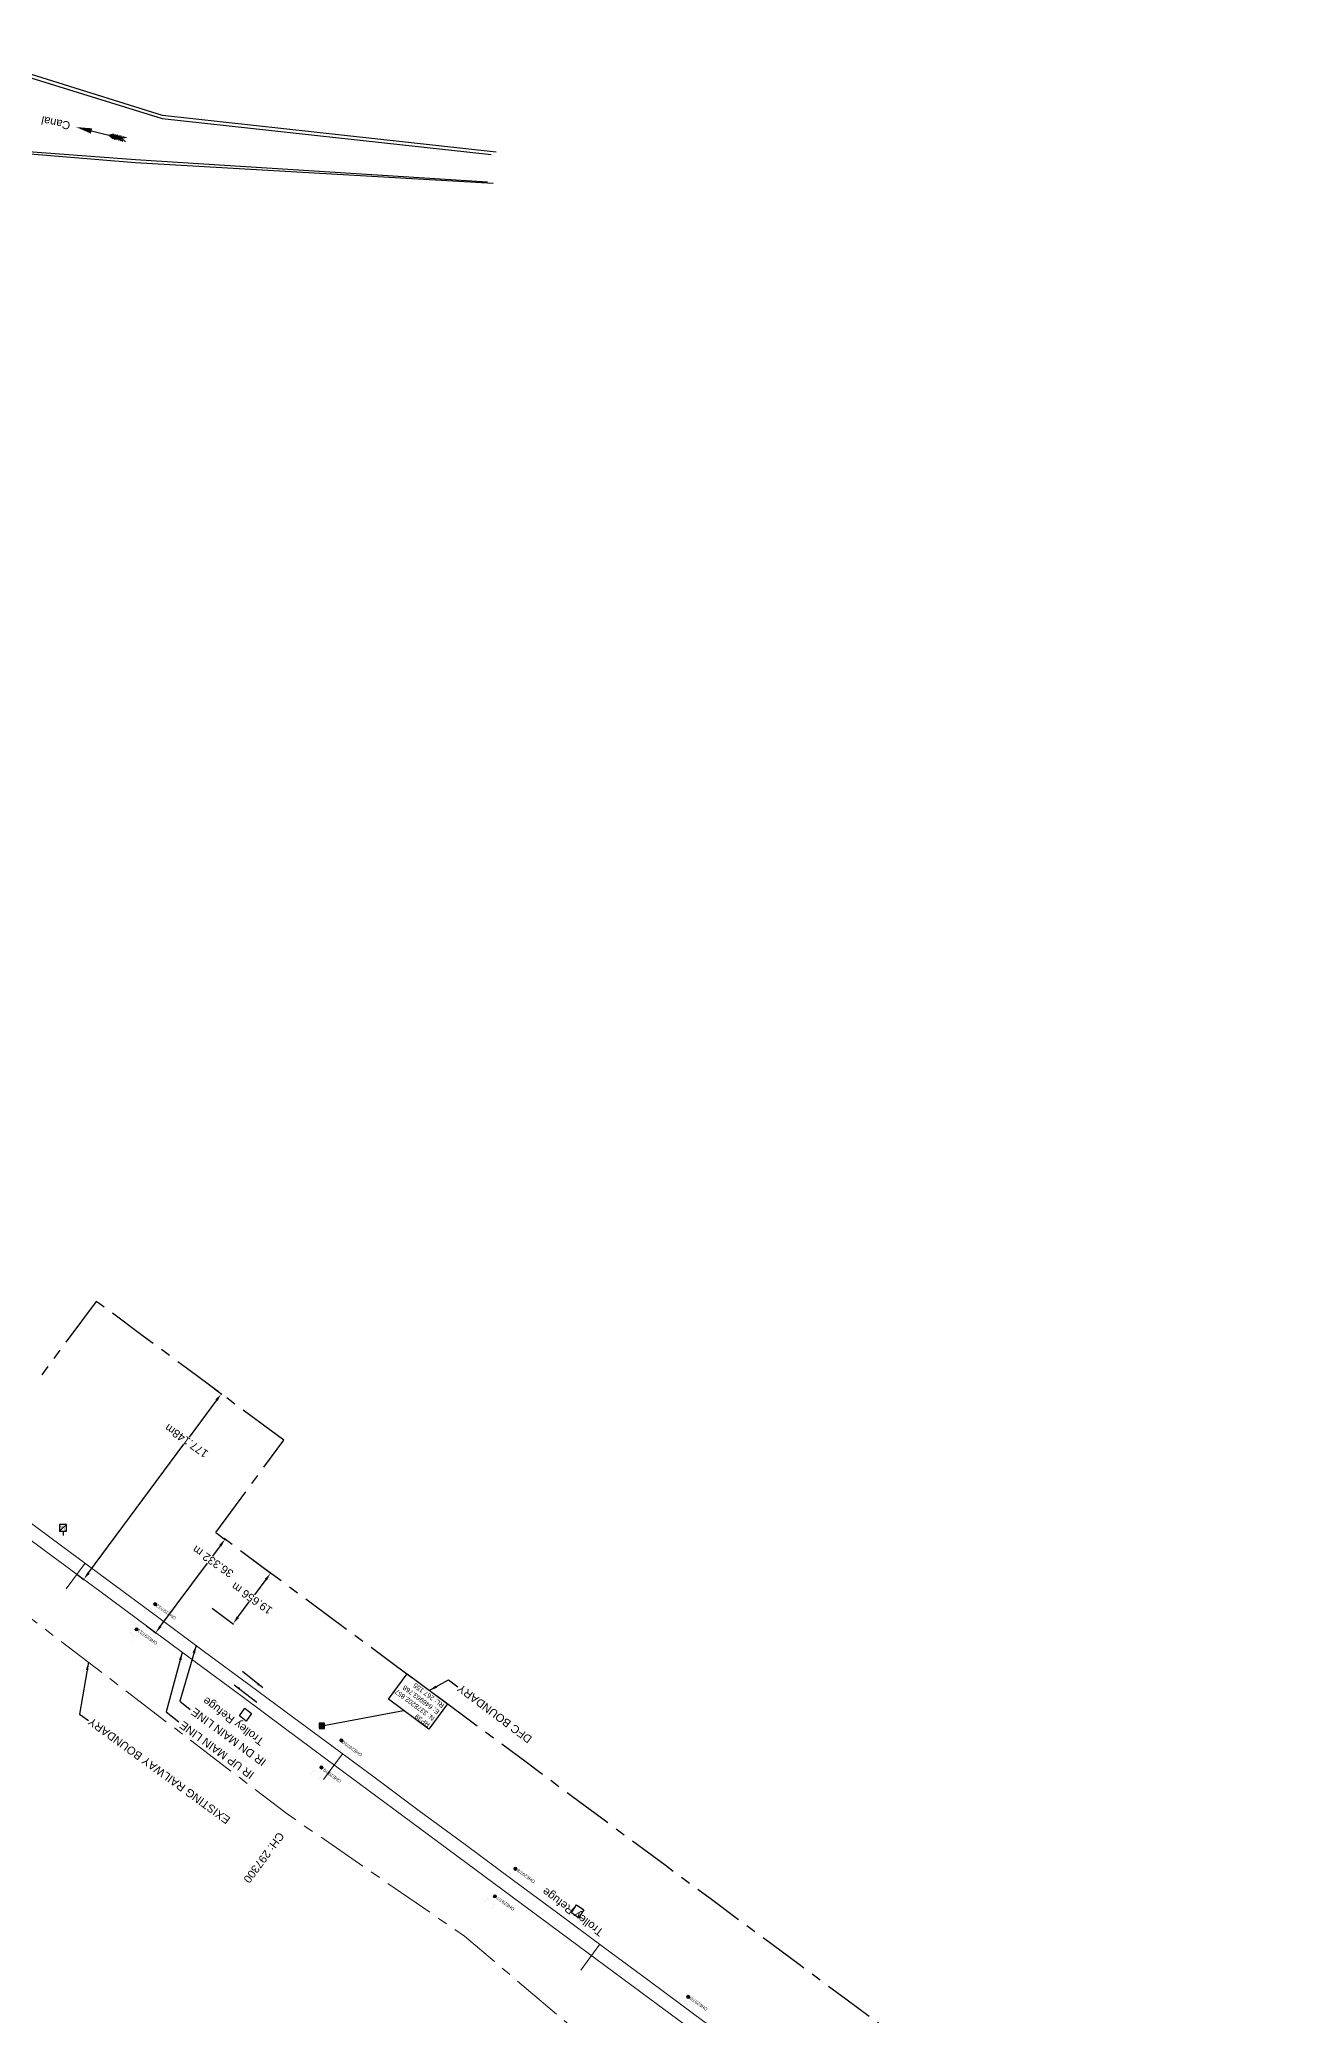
# Model space of a CAD drawing. Header units: metres. Extents: x 646303 to 662875, y 3366650 to 3378730.
# Drawn here: x 646876 to 647268, y 3378112 to 3378730 of the extents above; entities that cross this region are included whole.
import ezdxf
from ezdxf.enums import TextEntityAlignment as Align

# ---------------------------------------------------------------- set-up
doc = ezdxf.new("R2010")
doc.units = ezdxf.units.M
doc.header["$MEASUREMENT"] = 0
doc.header["$PDMODE"] = 3
doc.header["$PDSIZE"] = 0.5
doc.linetypes.add('CENTER', pattern=[50.8, 31.75, -6.35, 6.35, -6.35])
for name, color, linetype in [('Bench_Mark', 7, 'Continuous'), ('CANAL_BOTTOM', 5, 'Continuous'), ('CANAL_TOP', 5, 'Continuous'), ('DFCC Boundary', 6, 'CENTER'), ('River Text', 5, 'Continuous'), ('Sign Board', 251, 'Continuous'), ('STYLEREMARK', 251, 'Continuous'), ('TOPO_TEXT', 251, 'Continuous'), ('TROLLEY_STAND', 7, 'Continuous')]:
    doc.layers.add(name, color=color, linetype=linetype)
for name, color, linetype, lineweight in [('BOUNDARY DIMENTION', 10, 'Continuous', 0), ('Existing Chainage', 7, 'Continuous', 0), ('Existing IR Track', 143, 'Continuous', 0), ('Existing Railway Boundary', 7, 'CENTER', 0), ('flow direction', 7, 'Continuous', 0), ('OHE MAST', 8, 'Continuous', 0), ('OHE MAST TEXT', 8, 'Continuous', 0)]:
    doc.layers.add(name, color=color, linetype=linetype, lineweight=lineweight)
doc.styles.add('CUT-FILL', font='cut-fill.shx', dxfattribs={"height": 2})
doc.styles.get("Standard").update_dxf_attribs({"font": 'arial.ttf'})
doc.styles.add('Style-Arial', font='arial.ttf')
doc.dimstyles.new('DIM', dxfattribs={"dimtxt": 2.5, "dimasz": 2.5, "dimexe": 0.18, "dimexo": 0.0625, "dimgap": 0.09, "dimtad": 0, "dimtih": 1, "dimtoh": 1, "dimdec": 3, "dimzin": 0, "dimdsep": 46, "dimtxsty": 'Standard', "dimcen": 0.09, "dimadec": 0, "dimazin": 0, "dimtfac": 1, "dimtdec": 3, "dimtofl": 0, "dimtmove": 0, "dimatfit": 3, "dimfxl": 1, "dimtolj": 1, "dimtzin": 0, "dimarcsym": 0})
doc.dimstyles.new('ISO-25', dxfattribs={"dimtxt": 2.5, "dimasz": 2.5, "dimexe": 1.25, "dimexo": 0.625, "dimtad": 1, "dimtxsty": 'Standard', "dimcen": 2.5, "dimadec": 0, "dimazin": 0, "dimtfac": 1, "dimtmove": 0, "dimatfit": 3, "dimfxl": 1, "dimarcsym": 0})

# ---------------------------------------------------------------- blocks, each defined once
blk = doc.blocks.new('WL')
for p, q in [((1.07, 3.42), (-1.06, 3.42)), ((-1.06, 3.42), (-1.06, 1.29)), ((-1.06, 1.29), (1.07, 1.29)), ((0, 1.29), (0, 0)), ((1.07, 1.29), (1.07, 3.42))]:
    blk.add_line(p, q)
blk.add_lwpolyline([(-1.06, 1.29), (1.07, 3.42)])
at = {"style": 'CUT-FILL'}
for s, p in [('W', (-0.84, 2.35)), ('L', (0.43, 1.56))]:
    blk.add_text(s, height=0.739, dxfattribs=at).set_placement(p)
blk = doc.blocks.new('River A')
at = {"layer": 'River Text'}
for p, q in [((0, 0), (-3.6, 7.5, -1499.5)), ((0.1, 6), (-3.5, 13.6, -1499.5)), ((0.1, 3.3), (-3.5, 10.8, -1499.5)), ((0.2, 9.9), (-3.4, 17.4, -1499.5)), ((0.3, 12.9), (-3.3, 20.5, -1499.5)), ((0.4, 16.4), (-3.2, 24, -1499.5)), ((0.5, 20.3), (-3.1, 27.8, -1499.5)), ((0.5, 22.3), (0, 0)), ((0, 0), (4, 7.4, -1499.5)), ((0.1, 6), (4.1, 13.4, -1499.5)), ((0.1, 3.3), (4.1, 10.7, -1499.5)), ((0.2, 9.9), (4.2, 17.2, -1499.5)), ((0.3, 12.9), (4.3, 20.3, -1499.5)), ((0.4, 16.4), (4.4, 23.8, -1499.5)), ((0.5, 20.3), (4.5, 27.7, -1499.5))]:
    blk.add_line(p, q, dxfattribs=at)
blk.add_lwpolyline([(-0.7, -27.7), (0.5, 22.3)], dxfattribs=at)
blk.add_solid([(3.5, -27.8), (-1.3, -52.7), (-4.8, -27.6)], dxfattribs=at)
blk = doc.blocks.new('OHE MAST')
h = blk.add_hatch(color=256)
edge = h.paths.add_edge_path()
edge.add_arc((0, 0), 0.514, 0, 360)
at = {"const_width": 0.01, "flags": 128}
for points in [[(1.5, 3.5), (1.5, 2), (-1.5, 2), (-1.5, 3.5)], [(0, 2), (0, 0)]]:
    blk.add_lwpolyline(points, dxfattribs=at)
blk.add_circle((0, 0), 0.514)
blk = doc.blocks.new('*D6972')
at = {"layer": 'Defpoints', "color": 0, "linetype": 'Continuous', "ltscale": 0.5, "transparency": 16777216}
for p in [(646930.66, 3378263.26), (646933.55, 3378261.12), (646909, 3378234.09)]:
    blk.add_point(p, dxfattribs=at)
at = {"layer": 'DFCC Boundary', "color": 0, "linetype": 'Continuous', "lineweight": -2, "ltscale": 0.5, "transparency": 16777216}
for p, q in [((646930.71, 3378263.22), (646933.69, 3378261.01)), ((646913.37, 3378233.96), (646928.04, 3378253.7)), ((646932.06, 3378259.11), (646929.67, 3378255.89)), ((646909.05, 3378234.06), (646912.02, 3378231.84))]:
    blk.add_line(p, q, dxfattribs=at)
at = {"layer": 'DFCC Boundary', "color": 0, "linetype": 'Continuous', "ltscale": 0.5, "transparency": 16777216}
for points in [[(646931.72, 3378259.36), (646932.39, 3378258.86), (646933.55, 3378261.12)], [(646913.04, 3378234.21), (646913.71, 3378233.71), (646911.88, 3378231.95)]]:
    blk.add_solid(points, dxfattribs=at)
at = {"layer": 'DFCC Boundary', "color": 0, "linetype": 'Continuous', "ltscale": 0.5, "transparency": 16777216, "insert": (646929.75, 3378254.17), "char_height": 2.5, "attachment_point": 5, "rotation": 145}
blk.add_mtext('\\A1;36.332 m', dxfattribs=at)
blk = doc.blocks.new('*D6989')
at = {"layer": 'Defpoints', "color": 0, "linetype": 'Continuous', "ltscale": 0.5, "transparency": 16777216}
for p in [(646930.24, 3378308.14), (646932.36, 3378306.57), (646887.3, 3378250.17)]:
    blk.add_point(p, dxfattribs=at)
at = {"layer": 'DFCC Boundary', "color": 0, "linetype": 'Continuous', "lineweight": -2, "ltscale": 0.5, "transparency": 16777216}
for p, q in [((646930.87, 3378304.56), (646922.31, 3378293)), ((646930.29, 3378308.1), (646932.5, 3378306.46)), ((646890.9, 3378250.61), (646920.68, 3378290.8)), ((646887.35, 3378250.13), (646889.56, 3378248.49))]:
    blk.add_line(p, q, dxfattribs=at)
at = {"layer": 'DFCC Boundary', "color": 0, "linetype": 'Continuous', "ltscale": 0.5, "transparency": 16777216}
for points in [[(646930.53, 3378304.81), (646931.2, 3378304.31), (646932.36, 3378306.57)], [(646890.57, 3378250.86), (646891.24, 3378250.36), (646889.41, 3378248.6)]]:
    blk.add_solid(points, dxfattribs=at)
at = {"layer": 'DFCC Boundary', "color": 0, "linetype": 'Continuous', "ltscale": 0.5, "transparency": 16777216, "insert": (646921.49, 3378291.9), "char_height": 2.5, "attachment_point": 5, "rotation": 145}
blk.add_mtext('\\A1;177.148m', dxfattribs=at)
blk = doc.blocks.new('*D7000')
at = {"layer": 'BOUNDARY DIMENTION', "color": 0, "lineweight": -2, "transparency": 16777216}
for p, q in [((646941.24, 3378255.4), (646947.93, 3378250.43)), ((646946.29, 3378248.53), (646942.74, 3378243.75)), ((646937.55, 3378236.77), (646941.11, 3378241.55)), ((646929.52, 3378239.62), (646936.21, 3378234.65))]:
    blk.add_line(p, q, dxfattribs=at)
at = {"layer": 'BOUNDARY DIMENTION', "color": 0, "transparency": 16777216}
for points in [[(646945.96, 3378248.78), (646946.63, 3378248.28), (646947.79, 3378250.54)], [(646937.22, 3378237.01), (646937.89, 3378236.52), (646936.06, 3378234.76)]]:
    blk.add_solid(points, dxfattribs=at)
at = {"layer": 'Defpoints', "color": 0, "transparency": 16777216}
for p in [(646941.19, 3378255.44), (646947.79, 3378250.54), (646929.47, 3378239.66)]:
    blk.add_point(p, dxfattribs=at)
at = {"layer": 'BOUNDARY DIMENTION', "color": 0, "transparency": 16777216, "insert": (646941.92, 3378242.65), "char_height": 2.5, "attachment_point": 5, "rotation": 145}
blk.add_mtext('\\A1;19.656 m', dxfattribs=at)
blk = doc.blocks.new('BM')
blk.add_hatch(color=256).paths.add_polyline_path([(-0.88, 0.88), (-0.88, -0.88), (0.88, -0.88), (0.88, 0.88)])
for p, q in [((0.88, 0.88), (-0.88, 0.88)), ((-0.88, 0.88), (-0.88, -0.88)), ((0.88, -0.88), (0.88, 0.88)), ((-0.88, -0.88), (0.88, -0.88))]:
    blk.add_line(p, q)

msp = doc.modelspace()

# ---------------------------------------------------------------- linework, layer by layer
at = {"layer": 'CANAL_BOTTOM', "linetype": 'Continuous'}
for points in [[(646772.076, 3378587.05, 264.005), (646773.408, 3378606.151, 263.996), (646787.729, 3378621.417, 263.404), (646805.451, 3378617.697, 263.715), (646824.772, 3378618.685, 263.465), (646831.402, 3378658.115, 263.678), (646831.862, 3378692.489, 262.667), (646841.443, 3378726.736, 262.242), (646864.084, 3378720.482, 262.588), (646913.853, 3378705.075, 263.338), (647016.6356, 3378693.8087, 263.176)], [(646784.131, 3378612.435, 263.543), (646788.409, 3378616.123, 263.58), (646803.807, 3378614.042, 263.645), (646837.412, 3378605.002, 263.771), (646839.62, 3378643.536, 263.428), (646855.2923, 3378695.9699, 262.907), (646905.521, 3378692.256, 262.683), (647015.538, 3378685.306, 262.915)]]:
    msp.add_polyline3d(points, dxfattribs=at)
at = {"layer": 'CANAL_TOP', "linetype": 'Continuous'}
for points in [[(647018.215, 3378694.54, 265.45), (646913.985, 3378706.021, 265.19), (646864.487, 3378721.538, 265.036), (646840.968, 3378729.742, 264.999), (646831.248, 3378692.536, 265.266), (646828.848, 3378657.771, 265.379), (646823.652, 3378619.934, 265.12), (646805.574, 3378617.951, 264.879), (646787.252, 3378623.387, 265.154), (646771.573, 3378606.64, 265.066), (646771.179, 3378587.265, 265.084)], [(646778.428, 3378584.02, 264.911), (646779.985, 3378606.691, 265.072), (646790.886, 3378611.064, 264.97), (646803.677, 3378612.036, 265.132), (646838.129, 3378603.205, 265.1), (646842.623, 3378643.395, 265.267), (646857.455, 3378695.323, 265.171), (646905.516, 3378691.267, 266.029), (647017.292, 3378684.835, 265.231)]]:
    msp.add_polyline3d(points, dxfattribs=at)
at = {"layer": 'DFCC Boundary', "ltscale": 0.5, "flags": 128}
for points in [[(646893.3147, 3378335.473), (646876.296, 3378312.5365)], [(646951.9475, 3378292.0562), (646937.2728, 3378302.9274), (646922.2372, 3378314.066), (646908.1177, 3378324.5159), (646894.2517, 3378334.7782), (646893.3147, 3378335.473)], [(655695.597, 3371812.1897), (655640.8822, 3371912.823), (655580.0449, 3371996.7158), (655509.7792, 3372062.0857), (655426.9534, 3372113.9756), (655342.6069, 3372167.9462), (655257.8854, 3372221.2222), (655173.2688, 3372275.363), (655087.3459, 3372327.2788), (655002.8598, 3372380.6107), (654914.5097, 3372429.9473), (654741.1355, 3372529.4419), (654650.033, 3372576.4159), (654568.6995, 3372626.155), (654571.9877, 3372630.6369), (654391.4686, 3372756.327), (654377.1337, 3372736.8494), (654004.4289, 3373016.6995), (654007.7887, 3373020.6424), (653690.5739, 3373253.6486), (653690.5425, 3373253.6059), (653433.8132, 3373453.1485), (653440.7668, 3373462.5592), (653208.8394, 3373636.5534), (653216.1698, 3373646.5105), (653142.1983, 3373700.8896), (653053.6963, 3373771.1122), (652994.4341, 3373810.5255), (652929.3691, 3373859.5713), (652860.9168, 3373902.1103), (652749.6028, 3373984.4705), (652631.2396, 3374070.7175), (652636.2281, 3374078.1704), (652537.912, 3374145.7283), (652392.904, 3374241.2711), (652388.7719, 3374235.6812), (652308.569, 3374304.8076), (652315.9256, 3374314.7669), (652103.9815, 3374448.7876), (652083.1937, 3374464.1943), (652072.7494, 3374471.9329), (652052.3219, 3374487.0684), (652038.1897, 3374497.5387), (652024.0173, 3374508.0388), (652009.8347, 3374518.5254), (651995.6683, 3374529), (651981.7515, 3374539.2836), (651967.8828, 3374549.5317), (651954.6903, 3374559.2866), (651941.4997, 3374569.04), (651923.9377, 3374582.0168), (651906.3215, 3374595.0337), (651892.0868, 3374605.5547), (651877.7985, 3374616.1153), (651861.6288, 3374628.0564), (651845.5071, 3374639.9619), (651829.5757, 3374651.7544), (651824.7911, 3374655.296), (651813.6747, 3374663.5244), (651797.4592, 3374675.4968), (651792.6217, 3374679.0685), (651809.3453, 3374701.6999), (651798.0335, 3374710.0518), (651782.3495, 3374721.6444), (651766.6655, 3374733.2369), (651750.5163, 3374745.1875), (651734.3118, 3374757.179), (651717.3274, 3374769.6994), (651700.4625, 3374782.1317), (651684.6001, 3374793.8578), (651668.5938, 3374805.6902), (651652.6806, 3374817.4203), (651636.8173, 3374829.1137), (651620.9269, 3374840.8662), (651604.9647, 3374852.6718), (651588.7459, 3374864.6312), (651572.5882, 3374876.5455), (651556.6943, 3374888.2868), (651540.8409, 3374899.9983), (651524.5553, 3374912.0488), (651508.2568, 3374924.109), (651492.7938, 3374935.5157), (651477.3997, 3374946.8715), (651461.3291, 3374958.7436), (651445.2311, 3374970.6359), (651429.3555, 3374982.3615), (651413.4375, 3374994.1184), (651396.6322, 3375006.522), (651379.7761, 3375018.963), (651363.6644, 3375030.8565), (651352.7728, 3375038.8965), (651331.6522, 3375054.4784), (651315.7738, 3375066.1947), (651299.7306, 3375078.0412), (651283.6239, 3375089.9346), (651273.9044, 3375097.1057), (651264.2377, 3375104.2378), (651243.4187, 3375119.6324), (651222.5077, 3375135.095), (651201.5462, 3375150.5784), (651180.4926, 3375166.1298), (651161.7365, 3375179.9701), (651143.0969, 3375193.7244), (651126.6442, 3375205.9373), (651110.0563, 3375218.2505), (651088.7204, 3375233.9244), (651067.5473, 3375249.4788), (651049.4448, 3375262.8672), (651031.0656, 3375276.4601), (651013.3004, 3375289.5618), (650995.6557, 3375302.5748), (650975.556, 3375317.4171), (650955.4878, 3375332.2363), (650948.8014, 3375337.1771), (650951.4372, 3375340.7501), (650937.0874, 3375351.3535), (650916.0918, 3375366.8677), (650897.9224, 3375380.2929), (650879.805, 3375393.6796), (650866.8386, 3375403.2309), (650853.9116, 3375412.7532), (650835.5886, 3375426.289), (650817.2946, 3375439.8035), (650797.968, 3375454.1206), (650778.7222, 3375468.3781), (650760.7655, 3375481.6337), (650742.8011, 3375494.8949), (650723.0807, 3375509.4255), (650703.3693, 3375523.9495), (650688.6613, 3375534.8372), (650673.8463, 3375545.804), (650653.7938, 3375560.6295), (650633.6894, 3375575.4932), (650612.6421, 3375591.0542), (650592.0153, 3375606.3042), (650570.0328, 3375622.5591), (650548.5001, 3375638.4814), (650530.5234, 3375651.793), (650512.3606, 3375665.2423), (650494.7465, 3375678.2665), (650476.9008, 3375691.462), (650459.2976, 3375704.4721), (650441.3132, 3375717.7633), (650427.1261, 3375728.1319), (650413.8099, 3375737.864), (650402.677, 3375746.2697), (650389.8486, 3375755.6668), (650377.7322, 3375764.5425), (650360.7275, 3375777.1141), (650343.7744, 3375789.6482), (650325.0342, 3375803.5254), (650306.3109, 3375817.39), (650287.6225, 3375831.2124), (650268.717, 3375845.1957), (650250.337, 3375858.8009), (650231.8256, 3375872.5033), (650215.4559, 3375884.6355), (650199.261, 3375896.6381), (650189.9351, 3375903.5429), (650184.6476, 3375907.4517), (650170.3331, 3375918.0338), (650153.2211, 3375930.7288), (650135.9365, 3375943.5518), (650119.2313, 3375955.9159), (650102.3769, 3375968.3905), (650085.2738, 3375981.0461), (650068.2078, 3375993.6742), (650052.7787, 3376005.1011), (650037.4384, 3376016.4621), (650022.1728, 3376027.766), (650006.9632, 3376039.0283), (649974.7512, 3376062.8762), (649961.4537, 3376072.7117), (649948.2091, 3376082.508), (649944.476, 3376085.2722), (649918.728, 3376050.5341), (649909.4316, 3376057.4177), (649896.4092, 3376067.0604), (649893.7832, 3376069.0128), (649891.1645, 3376070.9437), (649888.4639, 3376072.9569), (649875.744, 3376082.3694), (649867.5551, 3376088.4016), (649853.4118, 3376098.8745), (649839.2513, 3376109.3603), (649829.0749, 3376116.9005), (649827.2194, 3376118.2675), (649818.0867, 3376125.0366), (649808.8566, 3376131.8779), (649793.2502, 3376143.4201), (649777.6288, 3376154.9733), (649763.6321, 3376165.3144), (649749.5741, 3376175.7007), (649733.9228, 3376187.2754), (649718.3343, 3376198.8036), (649705.3241, 3376208.4391), (649692.3703, 3376218.0327), (649678.0208, 3376228.6769), (649663.5747, 3376239.3366), (649646.4625, 3376252.0623), (649634.6272, 3376260.744), (649624.9192, 3376267.9946), (649615.0208, 3376275.3876), (649599.9831, 3376286.4834), (649588.9857, 3376294.598), (649590.032, 3376296.0132), (649586.1685, 3376298.8639), (649569.3593, 3376311.3207), (649552.641, 3376323.7102), (649537.2353, 3376335.0739), (649521.9792, 3376346.327), (649506.2408, 3376358.0035), (649490.3575, 3376369.7875), (649475.7578, 3376380.5673), (649461.1933, 3376391.3211), (649445.4753, 3376402.9572), (649429.8494, 3376414.5253), (649414.4906, 3376425.9209), (649378.3483, 3376452.6365), (649368.4603, 3376459.9984), (649352.6509, 3376471.6682), (649336.6992, 3376483.4434), (649322.3941, 3376494.1037), (649307.6557, 3376505.0862), (649290.8736, 3376517.4208), (649273.972, 3376529.8435), (649258.1992, 3376541.4854), (649242.2966, 3376553.2232), (649226.5432, 3376564.8634), (649210.8826, 3376576.435), (649195.2207, 3376588.0769), (649179.5326, 3376599.7383), (649164.9134, 3376610.5118), (649150.5177, 3376621.1205), (649135.415, 3376632.3287), (649120.2337, 3376643.5954), (649107.8929, 3376652.6743), (649095.5927, 3376661.7234), (649079.5687, 3376673.5769), (649063.4846, 3376685.4748), (649046.5651, 3376697.9756), (649029.6506, 3376710.4727), (649013.3465, 3376722.5351), (648996.9805, 3376734.6431), (648980.3936, 3376746.8979), (648963.6626, 3376759.259), (648946.7453, 3376771.7643), (648929.6945, 3376784.3682), (648913.5118, 3376796.3614), (648897.2206, 3376808.435), (648876.2496, 3376823.9678), (648855.1325, 3376839.6089), (648839.3985, 3376851.2044), (648823.6596, 3376862.8037), (648806.187, 3376875.7235), (648788.7814, 3376888.5937), (648772.4766, 3376900.6763), (648756.1277, 3376912.7915), (648748.6058, 3376918.3049), (648733.321, 3376929.6306), (648718.1841, 3376940.8501), (648694.1574, 3376958.9078), (648686.9154, 3376964.1595), (648685.9321, 3376964.8321), (648667.95, 3376978.2197), (648649.3198, 3376992.1471), (648633.5557, 3377003.8368), (648617.684, 3377015.6038), (648613.3865, 3377018.7718), (648613.1308, 3377018.4261), (648605.39, 3377024.1325), (648593.439, 3377032.9404), (648576.5994, 3377045.3816), (648559.8787, 3377057.7351), (648542.9247, 3377070.3132), (648525.9483, 3377082.908), (648511.3109, 3377093.7409), (648496.5572, 3377104.6599), (648477.562, 3377118.7172), (648458.5464, 3377132.7896), (648451.3349, 3377138.2101), (648435.5918, 3377149.862), (648422.1096, 3377159.9046), (648408.3664, 3377170.0637), (648394.6863, 3377180.1761), (648381.6588, 3377189.818), (648368.6059, 3377199.4787), (648354.1188, 3377210.196), (648339.6473, 3377220.9017), (648325.8166, 3377231.1386), (648311.9735, 3377241.3853), (648297.2469, 3377252.2824), (648283.6168, 3377262.3688), (648282.6002, 3377260.9951), (648281.5015, 3377261.8082), (648268.446, 3377271.4578), (648255.3849, 3377281.1115), (648243.3023, 3377290.0413), (648231.5826, 3377298.7116), (648230.1246, 3377299.843), (648216.137, 3377310.1827), (648202.3989, 3377320.3379), (648187.9045, 3377331.0225), (648173.4524, 3377341.7035), (648159.964, 3377351.7009), (648146.3755, 3377361.7726), (648132.3698, 3377372.1252), (648118.3132, 3377382.5155), (648104.5683, 3377392.6752), (648090.8453, 3377402.8186), (648079.0331, 3377411.5788), (648067.1746, 3377420.3734), (648052.1864, 3377431.461), (648037.1291, 3377442.5999), (648023.4384, 3377452.7367), (648009.6421, 3377462.9518), (647998.5681, 3377471.1475), (647977.6651, 3377486.6371), (647970.8013, 3377491.7424), (647954.3046, 3377504.0127), (647940.5645, 3377514.1537), (647927.1436, 3377524.0583), (647912.5029, 3377534.9198), (647897.7662, 3377545.8524), (647883.3488, 3377556.5286), (647868.9785, 3377567.1699), (647855.3948, 3377577.2425), (647841.7032, 3377587.3948), (647828.8284, 3377596.8277), (647815.9828, 3377606.2395), (647798.869, 3377618.9232), (647787.996, 3377626.9816), (647769.1212, 3377640.9619), (647756.6675, 3377650.183), (647742.624, 3377660.5991), (647728.5049, 3377671.0713), (647713.635, 3377682.0926), (647698.699, 3377693.1628), (647681.9918, 3377705.517), (647665.4025, 3377717.7839), (647652.0515, 3377727.6811), (647638.8028, 3377737.5025), (647625.2604, 3377747.546), (647611.724, 3377757.585), (647601.846, 3377764.9047), (647586.5632, 3377776.2354), (647574.9107, 3377784.8659), (647552.1318, 3377801.7377), (647544.5766, 3377807.3492), (647531.2096, 3377817.2774), (647518.7824, 3377826.4783), (647506.3678, 3377835.6698), (647493.0662, 3377845.5438), (647479.7149, 3377855.4547), (647466.3541, 3377865.3556), (647452.9886, 3377875.26), (647440.1702, 3377884.755), (647427.3392, 3377894.2595), (647421.9004, 3377898.2902), (647422.4016, 3377898.9655), (647413.1507, 3377905.8213), (647398.5546, 3377916.6386), (647385.2867, 3377926.4568), (647372.1159, 3377936.2032), (647357.4127, 3377947.1112), (647351.2811, 3377951.6601), (647330.0092, 3377967.4105), (647317.4471, 3377976.6964), (647304.414, 3377986.3606), (647291.335, 3377996.0589), (647278.7541, 3378005.3917), (647266.0777, 3378014.7954), (647252.9457, 3378024.4462), (647239.9839, 3378033.9719), (647225.7512, 3378044.5255), (647211.5179, 3378055.0796), (647196.511, 3378066.208), (647181.4966, 3378077.3419), (647167.7872, 3378087.5064), (647154.0498, 3378097.6917), (647140.7668, 3378107.5414), (647127.4862, 3378117.3893), (647113.2521, 3378127.9375), (647099.0375, 3378138.4713), (647085.0268, 3378148.8592), (647070.9977, 3378159.2608), (647056.5444, 3378169.9697), (647042.0873, 3378180.6814), (647027.5624, 3378191.4464), (647013.0728, 3378202.1851), (646999.864, 3378211.9684), (646986.6741, 3378221.7376), (646973.6148, 3378231.4185), (646960.4875, 3378241.1499), (646945.7953, 3378252.0414), (646931.0256, 3378262.9902), (646930.6274, 3378263.2852), (646951.9475, 3378292.0562)]]:
    msp.add_lwpolyline(points, dxfattribs=at)
at = {"layer": 'Existing Chainage', "color": 0, "linetype": 'Continuous', "lineweight": 13, "flags": 128}
for points in [[(646883.9078, 3378245.5979), (646889.8665, 3378253.6286)], [(646964.2669, 3378186.0692), (646970.2206, 3378194.1037)], [(647044.626, 3378126.5433), (647050.576, 3378134.5805)]]:
    msp.add_lwpolyline(points, dxfattribs=at)
at = {"layer": 'Existing IR Track', "flags": 128}
for points in [[(646865.3036, 3378266.4525), (646879.4231, 3378256.0027), (646894.3934, 3378244.9124), (646909.3983, 3378233.7965), (646924.1588, 3378222.8544), (646938.851, 3378211.963), (646951.9783, 3378202.2316), (646965.0376, 3378192.5507), (646978.2397, 3378182.7724), (646991.4485, 3378172.9892), (647005.9291, 3378162.2571), (647020.454, 3378151.4921), (647034.915, 3378140.7775), (647049.3683, 3378130.0686), (647063.3881, 3378119.674), (647077.3988, 3378109.286)], [(646867.8791, 3378269.9179), (646882.0615, 3378259.4199), (646896.9599, 3378248.3654), (646912.4116, 3378236.9089), (646926.7275, 3378226.309), (646941.4047, 3378215.4416), (646954.5587, 3378205.7019), (646967.3306, 3378196.2452), (646980.8226, 3378186.2473), (646994.2121, 3378176.3254), (647008.5112, 3378165.7307), (647023.2377, 3378154.8193), (647037.503, 3378144.2586), (647051.7891, 3378133.6825), (647065.9765, 3378123.1563), (647079.882, 3378112.8392), (647094.2, 3378102.2178)]]:
    msp.add_lwpolyline(points, dxfattribs=at)
at = {"layer": 'Existing Railway Boundary', "ltscale": 0.5, "flags": 128}
msp.add_lwpolyline([(646392.1468, 3378591.2261), (646396.278, 3378587.827), (646429.651, 3378563.418), (646508.624, 3378505.748), (646567.005, 3378462.112), (646623.834, 3378415.482), (646669.109, 3378384.322), (646783.715, 3378301.571), (646838.51, 3378262.658), (646952.965, 3378175.311), (647008.322, 3378137.109), (647042.48, 3378108.182), (647061.492, 3378093.308), (647116.071, 3378054.446), (647172.63, 3378010.839), (647203.302, 3377988.485), (647278.805, 3377934.138), (647286.816, 3377929.324), (647322.757, 3377901.879), (647327.453, 3377897.612), (647377.707, 3377860.589), (647378.814, 3377859.734), (647437.901, 3377816.941), (647606.644, 3377691.844), (647666.769, 3377648.092), (647794.937, 3377549.687), (647975.1074, 3377413.5011), (647977.8017, 3377417.0657), (648027.4338, 3377380.0062), (648110.3973, 3377319.5954), (648183.2081, 3377266.1501), (648191.8776, 3377258.0726), (648269.3864, 3377190.3732), (648349.8663, 3377128.7481), (648429.2911, 3377068.0894), (648510.0332, 3377005.89), (648593.7861, 3376946.3385), (648703.2639, 3376868.3893), (648785.9497, 3376807.1919), (648843.0976, 3376764.9217), (648884.3359, 3376734.4192), (648925.4213, 3376703.4942), (649003.8619, 3376641.5777), (649085.6243, 3376580.268), (649160.7342, 3376521.6531), (649159.399, 3376518.699), (649597.03, 3376195.673), (649628.576, 3376173.111), (649858.736, 3376011.074), (649859.639, 3376011.308), (649903.9096, 3375976.0332), (649983.9778, 3375912.8788), (650064.087, 3375849.8458), (650145.5828, 3375789.5147), (650203.6992, 3375747.6273), (650229.1146, 3375729.8999), (650311.1336, 3375670.8996), (650393.4676, 3375613.5658), (650474.1888, 3375553.4634), (650558.5306, 3375491.2802), (650640.5125, 3375430.4873), (650721.5874, 3375369.5602), (650805.2992, 3375310.9776), (650888.8131, 3375251.7425), (650970.5637, 3375191.0218), (650979.148, 3375182.473), (651022.914, 3375150.971), (651049.438, 3375131.658), (651080.6121, 3375108.7365), (651121.6394, 3375080.124), (651162.5065, 3375051.934), (651219.8827, 3375012.3945), (651276.5566, 3374969.1448), (651325.3169, 3374928.7321), (651378.6731, 3374889.2566), (651430.8267, 3374849.9676), (651482.8933, 3374810.1206), (651533.9278, 3374772.1437), (651588.1143, 3374733.5561), (651641.577, 3374695.4503), (651693.877, 3374656.8656), (651742.5416, 3374622.3281)], dxfattribs=at)
at = {"layer": 'STYLEREMARK'}
msp.add_line((646963.7677, 3378202.8427, 268.9741), (646989.2776, 3378207.6631, 397.8593), dxfattribs=at)
at = {"layer": 'STYLEREMARK', "linetype": 'Continuous', "elevation": 397.8593}
msp.add_lwpolyline([(646984.5456, 3378211.1749), (646990.3859, 3378219.0445), (647002.9837, 3378209.6952), (646997.1434, 3378201.8256)], close=True, dxfattribs=at)
at = {"layer": 'TROLLEY_STAND', "linetype": 'Continuous'}
for points in [[(646940.112, 3378204.259, 267.641), (646938.018, 3378205.975, 267.563), (646939.667, 3378208.378, 267.579), (646941.7619, 3378206.6613, 267.579)], [(647043.362, 3378146.877, 267.682), (647045.571, 3378145.309, 267.717), (647043.963, 3378142.837, 267.714), (647041.7538, 3378144.4051, 267.714)]]:
    msp.add_polyline3d(points, close=True, dxfattribs=at)

# ---------------------------------------------------------------- block references
at = {"layer": 'Bench_Mark'}
msp.add_blockref('BM', (646963.7677, 3378202.8427, 268.9741), dxfattribs=at)
at = {"layer": 'OHE MAST', "color": 2, "rotation": 143.3908318566117}
for p in [(646911.724, 3378240.829), (646905.922, 3378232.992), (646969.882, 3378198.279), (646963.641, 3378189.852), (647024.236, 3378158.162), (647017.826, 3378149.564), (647078.204, 3378118.123)]:
    msp.add_blockref('OHE MAST', p, dxfattribs=at)
at = {"layer": 'River Text', "xscale": 0.2000000000000002, "yscale": 0.2000000000000002, "zscale": 0.2000000000000002, "rotation": 257.5491873897951}
msp.add_blockref('River A', (646897.2066, 3378699.8553), dxfattribs=at)
at = {"layer": 'Sign Board', "linetype": 'Continuous'}
msp.add_blockref('WL', (646882.932, 3378262.339, 266.833), dxfattribs=at)

# ---------------------------------------------------------------- texts
at = {"layer": 'DFCC Boundary', "linetype": 'Continuous', "ltscale": 5}
msp.add_text('DFC BOUNDARY', height=2.5, rotation=143.0599172, dxfattribs=at).set_placement((647029.653, 3378199.2161))
at = {"layer": 'Existing Chainage', "color": 0, "linetype": 'Continuous', "lineweight": 0, "insert": (646940.1171, 3378154.1793), "char_height": 2.5, "attachment_point": 6, "rotation": 233.460633, "line_spacing_factor": 0.6, "style": 'Style-Arial'}
msp.add_mtext('CH: 297300', dxfattribs=at)
at = {"layer": 'Existing IR Track', "color": 7, "lineweight": 0}
for s, rotation, p in [('IR UP MAIN LINE', 143.5898711, (646919.7985, 3378203.4829)), ('IR DN MAIN LINE', 143.5864346, (646923.4035, 3378207.6329))]:
    msp.add_text(s, height=2.5, rotation=rotation, dxfattribs=at).set_placement(p, align=Align.MIDDLE_RIGHT)
at = {"layer": 'Existing Railway Boundary', "linetype": 'Continuous', "ltscale": 5}
msp.add_text('EXISTING RAILWAY BOUNDARY', height=2.5, rotation=144, dxfattribs=at).set_placement((646935.4313, 3378173.9859))
at = {"layer": 'OHE MAST TEXT'}
for s, p in [('OHE297/12', (646915.1122, 3378238.4425)), ('OHE297/11', (646909.3102, 3378230.6055)), ('OHE297/10', (646973.2394, 3378195.7221)), ('OHE297/9', (646966.9984, 3378187.2951)), ('OHE297/8', (647027.5633, 3378155.893)), ('OHE297/7', (647021.1533, 3378147.295)), ('OHE297/6', (647081.455, 3378116.0039))]:
    msp.add_text(s, height=1, rotation=144, dxfattribs=at).set_placement(p, align=Align.MIDDLE_CENTER)
at = {"layer": 'STYLEREMARK', "linetype": 'Continuous', "insert": (646986.4862, 3378209.9523), "char_height": 1.5, "width": 25.715213, "attachment_point": 2, "rotation": 143.4195043}
msp.add_mtext('\\pxql;RP39\\PN: 3378202.857\\PE: 646963.768\\PRL: 267.155', dxfattribs=at)
at = {"layer": 'TOPO_TEXT', "color": 5}
msp.add_text('Canal', height=2.5, rotation=168.1213246, dxfattribs=at).set_placement((646885.3902, 3378703.9451))
at = {"layer": 'TOPO_TEXT'}
for p in [(646945.9668, 3378198.5189), (647051.9844, 3378138.8873)]:
    msp.add_text('Trolley Refuge', height=2.5, rotation=143.4996274, dxfattribs=at).set_placement(p)

# ---------------------------------------------------------------- dimensions: what is measured, and where the dimension line sits
at = {"layer": 'BOUNDARY DIMENTION'}
dim = msp.add_aligned_dim(p1=(646929.4679, 3378239.6592), p2=(646941.1904, 3378255.4374), distance=-8.2158, dimstyle='DIM', override={"dimpost": ' m'}, dxfattribs=at)
dim.commit()
dim.dimension.update_dxf_attribs({"geometry": '*D7000', "text_midpoint": (646941.924, 3378242.6486), "text_rotation": 145})
at = {"layer": 'DFCC Boundary', "linetype": 'Continuous', "ltscale": 0.5}
dim = msp.add_linear_dim(base=(646932.3579, 3378306.5685), p1=(646887.2989, 3378250.1681), p2=(646930.2422, 3378308.1358), angle=53.4683704, text='177.148m', dimstyle='DIM', override={"dimpost": ' m'}, dxfattribs=at)
dim.commit()
dim.dimension.update_dxf_attribs({"geometry": '*D6989', "text_midpoint": (646921.4928, 3378291.9021), "dimtype": 129, "text_rotation": 145})
dim = msp.add_linear_dim(base=(646933.5474, 3378261.1158), p1=(646908.9963, 3378234.0943), p2=(646930.6638, 3378263.2582), angle=53.3892141, dimstyle='DIM', override={"dimpost": ' m', "dimtmove": 2}, dxfattribs=at)
dim.commit()
dim.dimension.update_dxf_attribs({"geometry": '*D6972', "text_midpoint": (646929.7475, 3378254.1695), "dimtype": 129, "text_rotation": 145})

# ---------------------------------------------------------------- leaders
at = {"layer": 'DFCC Boundary', "linetype": 'Continuous', "lineweight": 0, "ltscale": 5}
msp.add_leader([(646997.3115, 3378213.8589, 274.861), (647003.3731, 3378217.1796, 274.861), (647006.2251, 3378215.0352, 274.861)], dimstyle='ISO-25', override={"dimtxt": 0.5, "dimtad": 0}, dxfattribs=at)
at = {"layer": 'Existing IR Track', "color": 7, "lineweight": 0}
for points in [[(646920.185, 3378225.7894), (646915.121, 3378207.176), (646919.1402, 3378204.1365)], [(646924.4943, 3378227.9918), (646919.4167, 3378210.5038), (646922.6426, 3378207.9497)]]:
    msp.add_leader(points, dimstyle='ISO-25', override={"dimtxt": 0.5, "dimtad": 0}, dxfattribs=at)
at = {"layer": 'Existing Railway Boundary', "linetype": 'Continuous', "ltscale": 5}
msp.add_leader([(646890.8755, 3378222.6949), (646888.1161, 3378206.5074), (646890.8894, 3378204.5567)], dimstyle='ISO-25', override={"dimtxt": 0.5, "dimtad": 0}, dxfattribs=at)
at = {"layer": 'flow direction', "lineweight": 0}
for points in [[(646945.3356, 3378214.7082), (646939.0281, 3378219.7684)], [(646936.4362, 3378215.6472), (646943.4964, 3378210.2096)]]:
    msp.add_leader(points, dimstyle='ISO-25', override={"dimtxt": 0.5, "dimasz": 2, "dimtad": 0}, dxfattribs=at)

doc.saveas('drawing.dxf')
